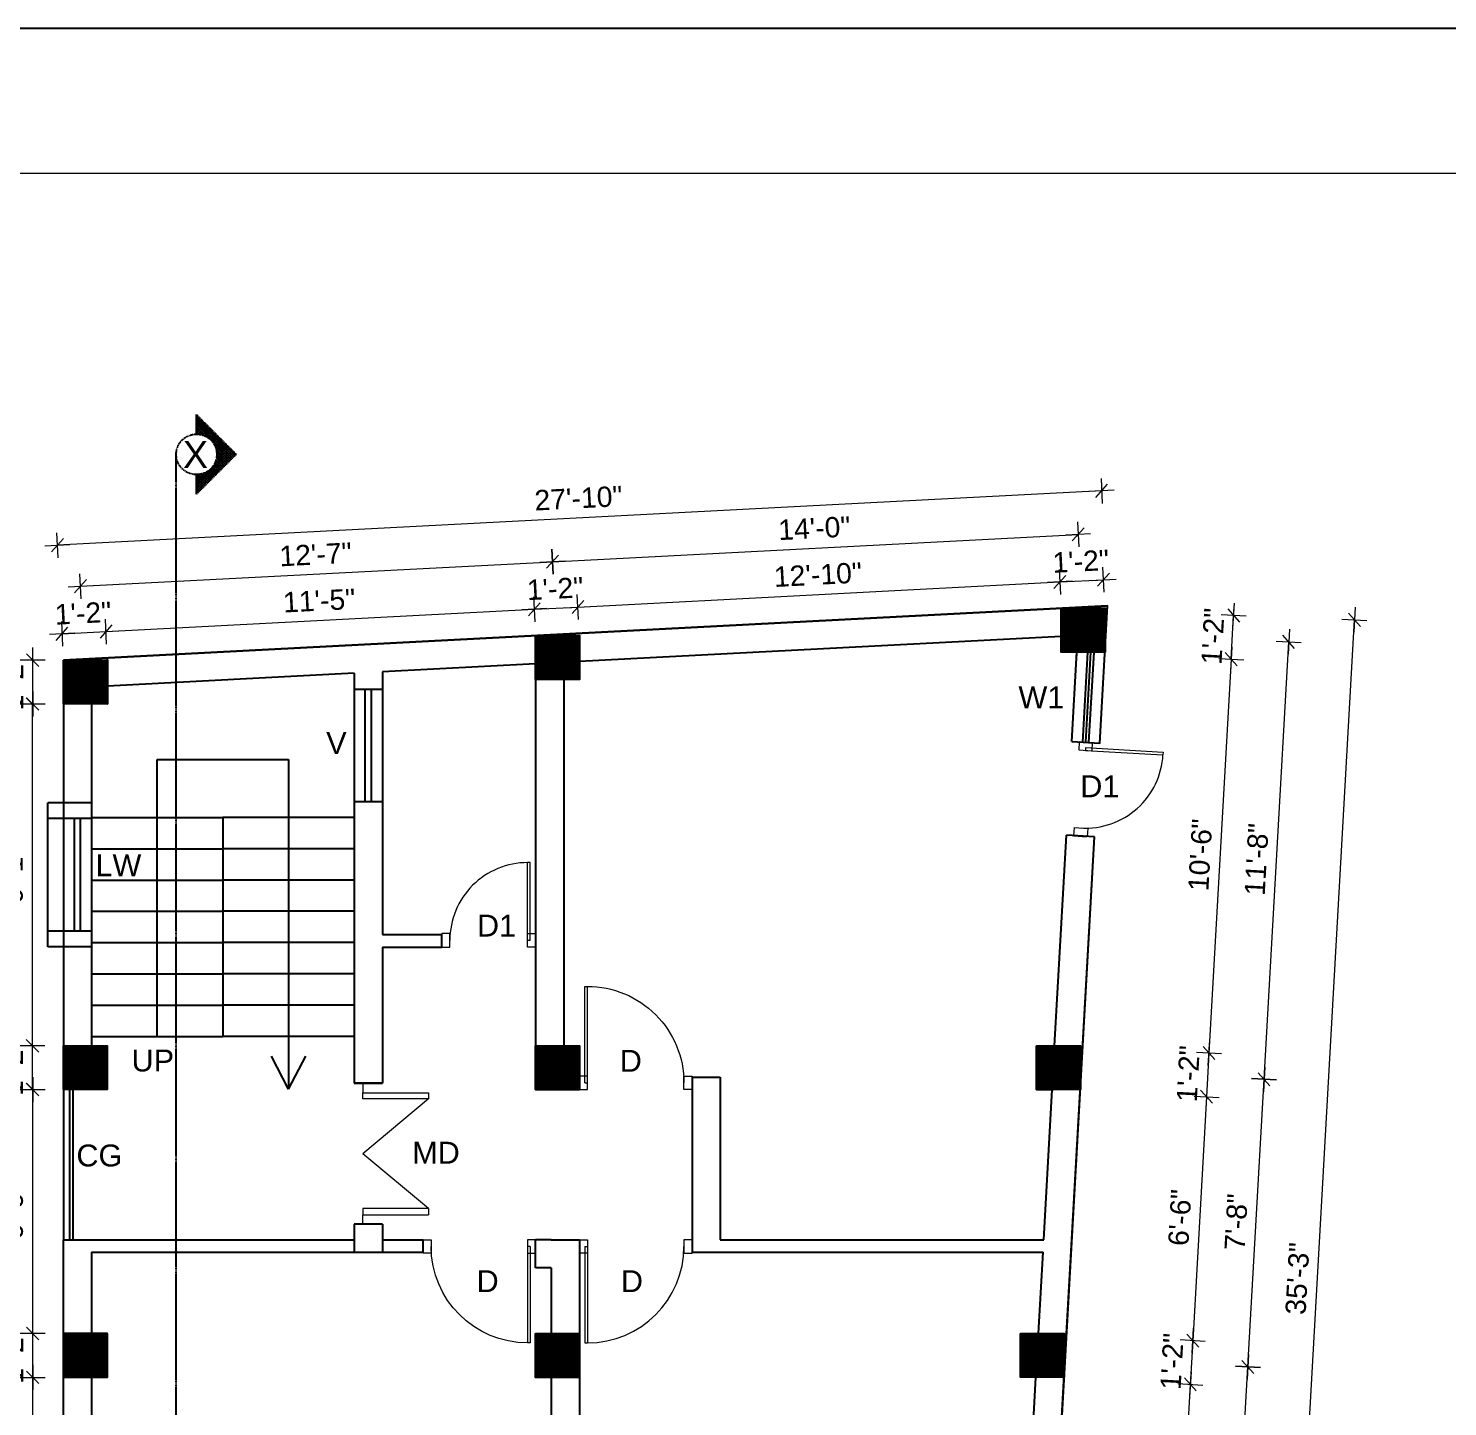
# Model space of a CAD drawing. Header units: inches. Extents: x 8069 to 17410, y -9620 to -7279.
# Drawn here: x 8296.3 to 8750.1, y -7783 to -7342.3 of the extents above; entities that cross this region are included whole.
import ezdxf
from ezdxf.enums import TextEntityAlignment as Align

# ---------------------------------------------------------------- set-up
doc = ezdxf.new("R2010")
doc.units = ezdxf.units.IN
doc.header["$LTSCALE"] = 0.5
doc.header["$MEASUREMENT"] = 0
doc.header["$PDMODE"] = 66
doc.linetypes.add('CENTERX2', pattern=[4, 2.5, -0.5, 0.5, -0.5])
doc.layers.add('A-Sect-Iden', color=111, linetype='CENTERX2')
for name, color, linetype, lineweight in [('DIM', 180, 'Continuous', 5), ('ELE1', 3, 'Continuous', 9), ('ELEVATION', 85, 'Continuous', 9), ('TEXT', 220, 'Continuous', 9), ('Toilet', 7, 'Continuous', 25), ('window', 6, 'Continuous', 13)]:
    doc.layers.add(name, color=color, linetype=linetype, lineweight=lineweight)
doc.styles.add('arial', font='arial.ttf')
doc.styles.add('HEADING', font='swissel.ttf')
doc.dimstyles.new('1 96', dxfattribs={"dimtxt": 6.5, "dimasz": 4, "dimexe": 0, "dimexo": 0, "dimgap": 3, "dimtad": 1, "dimdec": 0, "dimzin": 11, "dimdsep": 46, "dimlunit": 3, "dimtxsty": 'arial', "dimblk": 'oblique', "dimcen": 4, "dimse1": 1, "dimse2": 1, "dimclrd": 256, "dimclre": 256, "dimclrt": 256, "dimadec": 0, "dimazin": 0, "dimtfac": 1, "dimtdec": 0, "dimtix": 1, "dimtmove": 0, "dimatfit": 3, "dimldrblk": 'Arrow2', "dimfxl": 1, "dimtolj": 1, "dimtzin": 0, "dimlwd": -1, "dimlwe": 9, "dimarcsym": 0})

# ---------------------------------------------------------------- blocks, each defined once
blk = doc.blocks.new('door')
at = {"layer": 'window', "ltscale": 0.002}
for p, q in [((-100562.66, -53980.34), (-100562.65, -53949.5)), ((-100561.8, -53949.5), (-100562.65, -53949.5)), ((-100561.81, -53980.35), (-100561.8, -53949.5)), ((-100561.81, -53980.35), (-100562.66, -53980.35))]:
    blk.add_line(p, q, dxfattribs=at)
for points in [[(-100596.09, -53982.49), (-100593.52, -53982.49), (-100593.52, -53978.2), (-100596.09, -53978.2)], [(-100560.09, -53982.49), (-100562.66, -53982.49), (-100562.66, -53978.2), (-100560.09, -53978.2)]]:
    blk.add_lwpolyline(points, close=True, dxfattribs=at)
blk.add_arc((-100562.66, -53980.36), 30.86, 89.9793, 179.9793, dxfattribs=at)
blk = doc.blocks.new('oblique')
at = {"lineweight": 9}
for p, q in [((1, 0), (-1, 0)), ((-0.5, -0.5), (0.5, 0.5)), ((0, 1), (0, -1))]:
    blk.add_line(p, q, dxfattribs=at)
blk = doc.blocks.new('*D756')
at = {"layer": 'Defpoints', "color": 0, "transparency": 16777216}
for p in [(8321.12, -7535.17), (8307.49, -7544.32), (8321.56, -7543.59)]:
    blk.add_point(p, dxfattribs=at)
at = {"layer": 'DIM', "transparency": 16777216}
for p, q in [((8307.05, -7535.9), (8303.06, -7536.11)), ((8307.05, -7535.9), (8321.12, -7535.17)), ((8321.12, -7535.17), (8325.12, -7534.96))]:
    blk.add_line(p, q, dxfattribs=at)
at = {"layer": 'DIM', "transparency": 16777216, "xscale": 4, "yscale": 4, "zscale": 4}
for p, rotation in [((8307.05, -7535.9), 2.975964946171272), ((8321.12, -7535.17), 182.9759649461712)]:
    blk.add_blockref('oblique', p, dxfattribs=dict(at, rotation=rotation))
at = {"layer": 'DIM', "transparency": 16777216, "insert": (8313.76, -7529.28), "char_height": 6.5, "attachment_point": 5, "rotation": 2.976, "style": 'arial'}
blk.add_mtext('\\A1;1\'-2"', dxfattribs=at)
blk = doc.blocks.new('_Oblique')
at = {"color": 0, "linetype": 'ByBlock', "lineweight": -2}
blk.add_line((-0.5, -0.5), (0.5, 0.5), dxfattribs=at)
blk = doc.blocks.new('Arrow2')
for p, q in [((-4.1, 0.75), (-3.08, 0)), ((0, 0), (-4.1, 0.75)), ((-3.08, 0), (-4.1, -0.75)), ((-4.1, -0.75), (0, 0))]:
    blk.add_line(p, q)
blk.add_solid([(-4.1, 0.75), (0, 0), (-3.08, 0), (-4.1, -0.75)])
blk = doc.blocks.new('*D749')
at = {"layer": 'Defpoints', "color": 0, "transparency": 16777216}
for p in [(8458.05, -7528.05), (8458.49, -7536.47), (8321.56, -7543.59)]:
    blk.add_point(p, dxfattribs=at)
at = {"layer": 'DIM', "transparency": 16777216}
blk.add_line((8321.12, -7535.17), (8458.05, -7528.05), dxfattribs=at)
at = {"layer": 'DIM', "transparency": 16777216, "xscale": 4, "yscale": 4, "zscale": 4}
for p, rotation in [((8458.05, -7528.05), 2.975964946178926), ((8321.12, -7535.17), 182.9759649461789)]:
    blk.add_blockref('oblique', p, dxfattribs=dict(at, rotation=rotation))
at = {"layer": 'DIM', "transparency": 16777216, "insert": (8389.26, -7525.3), "char_height": 6.5, "attachment_point": 5, "rotation": 2.976, "style": 'arial'}
blk.add_mtext('\\A1;11\'-5"', dxfattribs=at)
blk = doc.blocks.new('*D750')
at = {"layer": 'Defpoints', "color": 0, "transparency": 16777216}
for p in [(8472.02, -7527.33), (8458.49, -7536.47), (8472.49, -7536.47)]:
    blk.add_point(p, dxfattribs=at)
at = {"layer": 'DIM', "transparency": 16777216}
for p, q in [((8458.05, -7528.05), (8454.06, -7528.26)), ((8458.05, -7528.05), (8472.02, -7527.33)), ((8472.02, -7527.33), (8476.01, -7527.12))]:
    blk.add_line(p, q, dxfattribs=at)
at = {"layer": 'DIM', "transparency": 16777216, "xscale": 4, "yscale": 4, "zscale": 4}
for p, rotation in [((8458.05, -7528.05), 2.975964946178947), ((8472.02, -7527.33), 182.9759649461789)]:
    blk.add_blockref('oblique', p, dxfattribs=dict(at, rotation=rotation))
at = {"layer": 'DIM', "transparency": 16777216, "insert": (8464.71, -7521.44), "char_height": 6.5, "attachment_point": 5, "rotation": 2.976, "style": 'arial'}
blk.add_mtext('\\A1;1\'-2"', dxfattribs=at)
blk = doc.blocks.new('*D751')
at = {"layer": 'Defpoints', "color": 0, "transparency": 16777216}
for p in [(8626.12, -7519.32), (8626.55, -7527.74), (8472.49, -7536.47)]:
    blk.add_point(p, dxfattribs=at)
at = {"layer": 'DIM', "transparency": 16777216}
blk.add_line((8472.02, -7527.33), (8626.12, -7519.32), dxfattribs=at)
at = {"layer": 'DIM', "transparency": 16777216, "xscale": 4, "yscale": 4, "zscale": 4}
for p, rotation in [((8626.12, -7519.32), 2.975964946178926), ((8472.02, -7527.33), 182.9759649461789)]:
    blk.add_blockref('oblique', p, dxfattribs=dict(at, rotation=rotation))
at = {"layer": 'DIM', "transparency": 16777216, "insert": (8548.74, -7517.01), "char_height": 6.5, "attachment_point": 5, "rotation": 2.976, "style": 'arial'}
blk.add_mtext('\\A1;12\'-10"', dxfattribs=at)
blk = doc.blocks.new('*D752')
at = {"layer": 'Defpoints', "color": 0, "transparency": 16777216}
for p in [(8640.08, -7518.59), (8626.55, -7527.74), (8640.55, -7527.74)]:
    blk.add_point(p, dxfattribs=at)
at = {"layer": 'DIM', "transparency": 16777216}
for p, q in [((8626.12, -7519.32), (8622.12, -7519.52)), ((8626.12, -7519.32), (8640.08, -7518.59)), ((8640.08, -7518.59), (8644.07, -7518.38))]:
    blk.add_line(p, q, dxfattribs=at)
at = {"layer": 'DIM', "transparency": 16777216, "xscale": 4, "yscale": 4, "zscale": 4}
for p, rotation in [((8640.08, -7518.59), 182.9759649461789), ((8626.12, -7519.32), 2.975964946178947)]:
    blk.add_blockref('oblique', p, dxfattribs=dict(at, rotation=rotation))
at = {"layer": 'DIM', "transparency": 16777216, "insert": (8632.77, -7512.7), "char_height": 6.5, "attachment_point": 5, "rotation": 2.976, "style": 'arial'}
blk.add_mtext('\\A1;1\'-2"', dxfattribs=at)
blk = doc.blocks.new('*D753')
at = {"layer": 'Defpoints', "color": 0, "transparency": 16777216}
for p in [(8463.9, -7512.84), (8465.49, -7543.47), (8314.56, -7551.32)]:
    blk.add_point(p, dxfattribs=at)
at = {"layer": 'DIM', "transparency": 16777216}
blk.add_line((8312.97, -7520.68), (8463.9, -7512.84), dxfattribs=at)
at = {"layer": 'DIM', "transparency": 16777216, "xscale": 4, "yscale": 4, "zscale": 4}
for p, rotation in [((8463.9, -7512.84), 2.975964946168176), ((8312.97, -7520.68), 182.9759649461682)]:
    blk.add_blockref('oblique', p, dxfattribs=dict(at, rotation=rotation))
at = {"layer": 'DIM', "transparency": 16777216, "insert": (8388.11, -7510.5), "char_height": 6.5, "attachment_point": 5, "rotation": 2.976, "style": 'arial'}
blk.add_mtext('\\A1;12\'-7"', dxfattribs=at)
blk = doc.blocks.new('*D754')
at = {"layer": 'Defpoints', "color": 0, "transparency": 16777216}
for p in [(8631.96, -7504.1), (8633.55, -7534.74), (8465.49, -7543.47)]:
    blk.add_point(p, dxfattribs=at)
at = {"layer": 'DIM', "transparency": 16777216}
blk.add_line((8463.9, -7512.84), (8631.96, -7504.1), dxfattribs=at)
at = {"layer": 'DIM', "transparency": 16777216, "xscale": 4, "yscale": 4, "zscale": 4}
for p, rotation in [((8631.96, -7504.1), 2.975964946178926), ((8463.9, -7512.84), 182.9759649461789)]:
    blk.add_blockref('oblique', p, dxfattribs=dict(at, rotation=rotation))
at = {"layer": 'DIM', "transparency": 16777216, "insert": (8547.6, -7502.16), "char_height": 6.5, "attachment_point": 5, "rotation": 2.976, "style": 'arial'}
blk.add_mtext('\\A1;14\'-0"', dxfattribs=at)
blk = doc.blocks.new('*D755')
at = {"layer": 'Defpoints', "color": 0, "transparency": 16777216}
for p in [(8305.58, -7507.56), (8641.38, -7526.96), (8307.49, -7544.32)]:
    blk.add_point(p, dxfattribs=at)
at = {"layer": 'DIM', "transparency": 16777216}
blk.add_line((8639.47, -7490.2), (8305.58, -7507.56), dxfattribs=at)
at = {"layer": 'DIM', "transparency": 16777216, "xscale": 4, "yscale": 4, "zscale": 4}
for p, rotation in [((8639.47, -7490.2), 2.975964946168395), ((8305.58, -7507.56), 182.9759649461684)]:
    blk.add_blockref('oblique', p, dxfattribs=dict(at, rotation=rotation))
at = {"layer": 'DIM', "transparency": 16777216, "insert": (8472.2, -7492.57), "char_height": 6.5, "attachment_point": 5, "rotation": 2.976, "style": 'arial'}
blk.add_mtext('\\A1;27\'-10"', dxfattribs=at)
blk = doc.blocks.new('*D769')
at = {"layer": 'Defpoints', "color": 0, "transparency": 16777216}
for p in [(8297.67, -7773.6), (8307.49, -7773.6), (8307.49, -7883.73)]:
    blk.add_point(p, dxfattribs=at)
at = {"layer": 'DIM', "transparency": 16777216}
blk.add_line((8297.67, -7883.73), (8297.67, -7773.6), dxfattribs=at)
at = {"layer": 'DIM', "transparency": 16777216, "xscale": 4, "yscale": 4, "zscale": 4}
for p, rotation in [((8297.67, -7773.6), 90), ((8297.67, -7883.73), 270)]:
    blk.add_blockref('oblique', p, dxfattribs=dict(at, rotation=rotation))
at = {"layer": 'DIM', "transparency": 16777216, "insert": (8291.35, -7828.67), "char_height": 6.5, "attachment_point": 5, "rotation": 90, "style": 'arial'}
blk.add_mtext('\\A1;9\'-2"', dxfattribs=at)
blk = doc.blocks.new('*D770')
at = {"layer": 'Defpoints', "color": 0, "transparency": 16777216}
for p in [(8297.67, -7759.6), (8307.49, -7759.6), (8307.49, -7773.6)]:
    blk.add_point(p, dxfattribs=at)
at = {"layer": 'DIM', "transparency": 16777216}
for p, q in [((8297.67, -7759.6), (8297.67, -7755.6)), ((8297.67, -7773.6), (8297.67, -7759.6)), ((8297.67, -7773.6), (8297.67, -7777.6))]:
    blk.add_line(p, q, dxfattribs=at)
at = {"layer": 'DIM', "transparency": 16777216, "xscale": 4, "yscale": 4, "zscale": 4}
for p, rotation in [((8297.67, -7759.6), 270), ((8297.67, -7773.6), 90)]:
    blk.add_blockref('oblique', p, dxfattribs=dict(at, rotation=rotation))
at = {"layer": 'DIM', "transparency": 16777216, "insert": (8291.4, -7766.6), "char_height": 6.5, "attachment_point": 5, "rotation": 90, "style": 'arial'}
blk.add_mtext('\\A1;1\'-2"', dxfattribs=at)
blk = doc.blocks.new('*D742')
at = {"layer": 'Defpoints', "color": 0, "transparency": 16777216}
for p in [(8297.67, -7681.6), (8307.49, -7681.6), (8307.49, -7759.6)]:
    blk.add_point(p, dxfattribs=at)
at = {"layer": 'DIM', "transparency": 16777216}
blk.add_line((8297.67, -7759.6), (8297.67, -7681.6), dxfattribs=at)
at = {"layer": 'DIM', "transparency": 16777216, "xscale": 4, "yscale": 4, "zscale": 4}
for p, rotation in [((8297.67, -7681.6), 90), ((8297.67, -7759.6), 270)]:
    blk.add_blockref('oblique', p, dxfattribs=dict(at, rotation=rotation))
at = {"layer": 'DIM', "transparency": 16777216, "insert": (8291.35, -7720.6), "char_height": 6.5, "attachment_point": 5, "rotation": 90, "style": 'arial'}
blk.add_mtext('\\A1;6\'-6"', dxfattribs=at)
blk = doc.blocks.new('*D743')
at = {"layer": 'Defpoints', "color": 0, "transparency": 16777216}
for p in [(8297.6, -7667.6), (8307.49, -7667.6), (8307.49, -7681.6)]:
    blk.add_point(p, dxfattribs=at)
at = {"layer": 'DIM', "transparency": 16777216}
for p, q in [((8297.6, -7667.6), (8297.6, -7663.6)), ((8297.6, -7681.6), (8297.6, -7667.6)), ((8297.6, -7681.6), (8297.6, -7685.6))]:
    blk.add_line(p, q, dxfattribs=at)
at = {"layer": 'DIM', "transparency": 16777216, "xscale": 4, "yscale": 4, "zscale": 4}
for p, rotation in [((8297.6, -7667.6), 270), ((8297.6, -7681.6), 90)]:
    blk.add_blockref('oblique', p, dxfattribs=dict(at, rotation=rotation))
at = {"layer": 'DIM', "transparency": 16777216, "insert": (8291.33, -7674.6), "char_height": 6.5, "attachment_point": 5, "rotation": 90, "style": 'arial'}
blk.add_mtext('\\A1;1\'-2"', dxfattribs=at)
blk = doc.blocks.new('*D744')
at = {"layer": 'Defpoints', "color": 0, "transparency": 16777216}
for p in [(8297.6, -7558.32), (8307.56, -7558.32), (8307.49, -7667.6)]:
    blk.add_point(p, dxfattribs=at)
at = {"layer": 'DIM', "transparency": 16777216}
blk.add_line((8297.6, -7667.6), (8297.6, -7558.32), dxfattribs=at)
at = {"layer": 'DIM', "transparency": 16777216, "xscale": 4, "yscale": 4, "zscale": 4}
for p, rotation in [((8297.6, -7558.32), 90), ((8297.6, -7667.6), 270)]:
    blk.add_blockref('oblique', p, dxfattribs=dict(at, rotation=rotation))
at = {"layer": 'DIM', "transparency": 16777216, "insert": (8291.28, -7612.96), "char_height": 6.5, "attachment_point": 5, "rotation": 90, "style": 'arial'}
blk.add_mtext('\\A1;9\'-1"', dxfattribs=at)
blk = doc.blocks.new('*D745')
at = {"layer": 'Defpoints', "color": 0, "transparency": 16777216}
for p in [(8297.67, -7544.32), (8307.56, -7544.32), (8307.56, -7558.32)]:
    blk.add_point(p, dxfattribs=at)
at = {"layer": 'DIM', "transparency": 16777216}
for p, q in [((8297.67, -7544.32), (8297.67, -7540.32)), ((8297.67, -7558.32), (8297.67, -7544.32)), ((8297.67, -7558.32), (8297.67, -7562.32))]:
    blk.add_line(p, q, dxfattribs=at)
at = {"layer": 'DIM', "transparency": 16777216, "xscale": 4, "yscale": 4, "zscale": 4}
for p, rotation in [((8297.67, -7544.32), 270), ((8297.67, -7558.32), 90)]:
    blk.add_blockref('oblique', p, dxfattribs=dict(at, rotation=rotation))
at = {"layer": 'DIM', "transparency": 16777216, "insert": (8291.4, -7551.32), "char_height": 6.5, "attachment_point": 5, "rotation": 90, "style": 'arial'}
blk.add_mtext('\\A1;1\'-2"', dxfattribs=at)
blk = doc.blocks.new('*D746')
at = {"layer": 'Defpoints', "color": 0, "transparency": 16777216}
for p in [(8282.07, -7766.6), (8314.49, -7766.6), (8314.49, -7890.73)]:
    blk.add_point(p, dxfattribs=at)
at = {"layer": 'DIM', "transparency": 16777216}
blk.add_line((8282.07, -7890.73), (8282.07, -7766.6), dxfattribs=at)
at = {"layer": 'DIM', "transparency": 16777216, "xscale": 4, "yscale": 4, "zscale": 4}
for p, rotation in [((8282.07, -7766.6), 90), ((8282.07, -7890.73), 270)]:
    blk.add_blockref('oblique', p, dxfattribs=dict(at, rotation=rotation))
at = {"layer": 'DIM', "transparency": 16777216, "insert": (8275.75, -7828.67), "char_height": 6.5, "attachment_point": 5, "rotation": 90, "style": 'arial'}
blk.add_mtext('\\A1;10\'-4"', dxfattribs=at)
blk = doc.blocks.new('*D766')
at = {"layer": 'Defpoints', "color": 0, "transparency": 16777216}
for p in [(8282.07, -7674.6), (8314.49, -7674.6), (8314.49, -7766.6)]:
    blk.add_point(p, dxfattribs=at)
at = {"layer": 'DIM', "transparency": 16777216}
blk.add_line((8282.07, -7766.6), (8282.07, -7674.6), dxfattribs=at)
at = {"layer": 'DIM', "transparency": 16777216, "xscale": 4, "yscale": 4, "zscale": 4}
for p, rotation in [((8282.07, -7674.6), 90), ((8282.07, -7766.6), 270)]:
    blk.add_blockref('oblique', p, dxfattribs=dict(at, rotation=rotation))
at = {"layer": 'DIM', "transparency": 16777216, "insert": (8275.75, -7720.6), "char_height": 6.5, "attachment_point": 5, "rotation": 90, "style": 'arial'}
blk.add_mtext('\\A1;7\'-8"', dxfattribs=at)
blk = doc.blocks.new('*D767')
at = {"layer": 'Defpoints', "color": 0, "transparency": 16777216}
for p in [(8282, -7551.32), (8314.56, -7551.32), (8314.49, -7674.6)]:
    blk.add_point(p, dxfattribs=at)
at = {"layer": 'DIM', "transparency": 16777216}
blk.add_line((8282, -7674.6), (8282, -7551.32), dxfattribs=at)
at = {"layer": 'DIM', "transparency": 16777216, "xscale": 4, "yscale": 4, "zscale": 4}
for p, rotation in [((8282, -7551.32), 90), ((8282, -7674.6), 270)]:
    blk.add_blockref('oblique', p, dxfattribs=dict(at, rotation=rotation))
at = {"layer": 'DIM', "transparency": 16777216, "insert": (8275.68, -7612.96), "char_height": 6.5, "attachment_point": 5, "rotation": 90, "style": 'arial'}
blk.add_mtext('\\A1;10\'-3"', dxfattribs=at)
blk = doc.blocks.new('*D739')
at = {"layer": 'Defpoints', "color": 0, "transparency": 16777216}
for p in [(8268.48, -7544.32), (8307.49, -7544.32), (8307.49, -7897.73)]:
    blk.add_point(p, dxfattribs=at)
at = {"layer": 'DIM', "transparency": 16777216}
blk.add_line((8268.48, -7897.73), (8268.48, -7544.32), dxfattribs=at)
at = {"layer": 'DIM', "transparency": 16777216, "xscale": 4, "yscale": 4, "zscale": 4}
for p, rotation in [((8268.48, -7544.32), 90), ((8268.48, -7897.73), 270)]:
    blk.add_blockref('oblique', p, dxfattribs=dict(at, rotation=rotation))
at = {"layer": 'DIM', "transparency": 16777216, "insert": (8262.16, -7721.03), "char_height": 6.5, "attachment_point": 5, "rotation": 90, "style": 'arial'}
blk.add_mtext('\\A1;29\'-5"', dxfattribs=at)
blk = doc.blocks.new('*D771')
at = {"layer": 'Defpoints', "color": 0, "transparency": 16777216}
for p in [(8640.55, -7527.74), (8681.67, -7530.05), (8640.55, -7541.74)]:
    blk.add_point(p, dxfattribs=at)
at = {"layer": 'DIM', "transparency": 16777216}
for p, q in [((8681.67, -7530.05), (8681.9, -7526.06)), ((8680.89, -7544.01), (8681.67, -7530.05)), ((8680.89, -7544.01), (8680.66, -7548))]:
    blk.add_line(p, q, dxfattribs=at)
at = {"layer": 'DIM', "transparency": 16777216, "xscale": 4, "yscale": 4, "zscale": 4}
for p, rotation in [((8681.67, -7530.05), 266.7745133990521), ((8680.89, -7544.01), 86.77451339905211)]:
    blk.add_blockref('oblique', p, dxfattribs=dict(at, rotation=rotation))
at = {"layer": 'DIM', "transparency": 16777216, "insert": (8675.03, -7536.68), "char_height": 6.5, "attachment_point": 5, "rotation": 86.7745, "style": 'arial'}
blk.add_mtext('\\A1;1\'-2"', dxfattribs=at)
blk = doc.blocks.new('*D772')
at = {"layer": 'Defpoints', "color": 0, "transparency": 16777216}
for p in [(8640.55, -7541.74), (8632.67, -7667.6), (8673.79, -7669.92)]:
    blk.add_point(p, dxfattribs=at)
at = {"layer": 'DIM', "transparency": 16777216}
blk.add_line((8680.89, -7544.01), (8673.79, -7669.92), dxfattribs=at)
at = {"layer": 'DIM', "transparency": 16777216, "xscale": 4, "yscale": 4, "zscale": 4}
for p, rotation in [((8680.89, -7544.01), 86.77451339905211), ((8673.79, -7669.92), 266.7745133990521)]:
    blk.add_blockref('oblique', p, dxfattribs=dict(at, rotation=rotation))
at = {"layer": 'DIM', "transparency": 16777216, "insert": (8671.03, -7606.61), "char_height": 6.5, "attachment_point": 5, "rotation": 86.7745, "style": 'arial'}
blk.add_mtext('\\A1;10\'-6"', dxfattribs=at)
blk = doc.blocks.new('*D773')
at = {"layer": 'Defpoints', "color": 0, "transparency": 16777216}
for p in [(8632.67, -7667.6), (8632.67, -7681.6), (8673, -7683.88)]:
    blk.add_point(p, dxfattribs=at)
at = {"layer": 'DIM', "transparency": 16777216}
for p, q in [((8673.79, -7669.92), (8674.02, -7665.93)), ((8673.79, -7669.92), (8673, -7683.88)), ((8673, -7683.88), (8672.78, -7687.87))]:
    blk.add_line(p, q, dxfattribs=at)
at = {"layer": 'DIM', "transparency": 16777216, "xscale": 4, "yscale": 4, "zscale": 4}
for p, rotation in [((8673.79, -7669.92), 266.7745133990521), ((8673, -7683.88), 86.77451339905208)]:
    blk.add_blockref('oblique', p, dxfattribs=dict(at, rotation=rotation))
at = {"layer": 'DIM', "transparency": 16777216, "insert": (8667.14, -7676.55), "char_height": 6.5, "attachment_point": 5, "rotation": 86.7745, "style": 'arial'}
blk.add_mtext('\\A1;1\'-2"', dxfattribs=at)
blk = doc.blocks.new('*D774')
at = {"layer": 'Defpoints', "color": 0, "transparency": 16777216}
for p in [(8632.67, -7681.6), (8627.49, -7759.57), (8668.61, -7761.88)]:
    blk.add_point(p, dxfattribs=at)
at = {"layer": 'DIM', "transparency": 16777216}
blk.add_line((8673, -7683.88), (8668.61, -7761.88), dxfattribs=at)
at = {"layer": 'DIM', "transparency": 16777216, "xscale": 4, "yscale": 4, "zscale": 4}
for p, rotation in [((8673, -7683.88), 86.77451339905211), ((8668.61, -7761.88), 266.7745133990521)]:
    blk.add_blockref('oblique', p, dxfattribs=dict(at, rotation=rotation))
at = {"layer": 'DIM', "transparency": 16777216, "insert": (8664.5, -7722.52), "char_height": 6.5, "attachment_point": 5, "rotation": 86.7745, "style": 'arial'}
blk.add_mtext('\\A1;6\'-6"', dxfattribs=at)
blk = doc.blocks.new('*D775')
at = {"layer": 'Defpoints', "color": 0, "transparency": 16777216}
for p in [(8627.49, -7759.57), (8627.49, -7773.57), (8667.82, -7775.84)]:
    blk.add_point(p, dxfattribs=at)
at = {"layer": 'DIM', "transparency": 16777216}
for p, q in [((8668.61, -7761.88), (8668.83, -7757.89)), ((8668.61, -7761.88), (8667.82, -7775.84)), ((8667.82, -7775.84), (8667.6, -7779.83))]:
    blk.add_line(p, q, dxfattribs=at)
at = {"layer": 'DIM', "transparency": 16777216, "xscale": 4, "yscale": 4, "zscale": 4}
for p, rotation in [((8668.61, -7761.88), 266.7745133990521), ((8667.82, -7775.84), 86.77451339905208)]:
    blk.add_blockref('oblique', p, dxfattribs=dict(at, rotation=rotation))
at = {"layer": 'DIM', "transparency": 16777216, "insert": (8661.96, -7768.51), "char_height": 6.5, "attachment_point": 5, "rotation": 86.7745, "style": 'arial'}
blk.add_mtext('\\A1;1\'-2"', dxfattribs=at)
blk = doc.blocks.new('*D760')
at = {"layer": 'Defpoints', "color": 0, "transparency": 16777216}
for p in [(8627.49, -7773.57), (8617.74, -7932.55), (8658.86, -7934.86)]:
    blk.add_point(p, dxfattribs=at)
at = {"layer": 'DIM', "transparency": 16777216}
blk.add_line((8667.82, -7775.84), (8658.86, -7934.86), dxfattribs=at)
at = {"layer": 'DIM', "transparency": 16777216, "xscale": 4, "yscale": 4, "zscale": 4}
for p, rotation in [((8667.82, -7775.84), 86.77451339905211), ((8658.86, -7934.86), 266.7745133990521)]:
    blk.add_blockref('oblique', p, dxfattribs=dict(at, rotation=rotation))
at = {"layer": 'DIM', "transparency": 16777216, "insert": (8657.03, -7855), "char_height": 6.5, "attachment_point": 5, "rotation": 86.7745, "style": 'arial'}
blk.add_mtext('\\A1;13\'-3"', dxfattribs=at)
blk = doc.blocks.new('*D762')
at = {"layer": 'Defpoints', "color": 0, "transparency": 16777216}
for p in [(8620.49, -7766.57), (8686.23, -7770.27), (8610.74, -7939.55)]:
    blk.add_point(p, dxfattribs=at)
at = {"layer": 'DIM', "transparency": 16777216}
blk.add_line((8676.48, -7943.25), (8686.23, -7770.27), dxfattribs=at)
at = {"layer": 'DIM', "transparency": 16777216, "xscale": 4, "yscale": 4, "zscale": 4}
for p, rotation in [((8686.23, -7770.27), 86.77451339904033), ((8676.48, -7943.25), 266.7745133990404)]:
    blk.add_blockref('oblique', p, dxfattribs=dict(at, rotation=rotation))
at = {"layer": 'DIM', "transparency": 16777216, "insert": (8675.05, -7856.41), "char_height": 6.5, "attachment_point": 5, "rotation": 86.7745, "style": 'arial'}
blk.add_mtext('\\A1;14\'-5"', dxfattribs=at)
blk = doc.blocks.new('*D763')
at = {"layer": 'Defpoints', "color": 0, "transparency": 16777216}
for p in [(8625.67, -7674.6), (8691.41, -7678.31), (8620.49, -7766.57)]:
    blk.add_point(p, dxfattribs=at)
at = {"layer": 'DIM', "transparency": 16777216}
blk.add_line((8686.23, -7770.27), (8691.41, -7678.31), dxfattribs=at)
at = {"layer": 'DIM', "transparency": 16777216, "xscale": 4, "yscale": 4, "zscale": 4}
for p, rotation in [((8691.41, -7678.31), 86.77451339905208), ((8686.23, -7770.27), 266.7745133990521)]:
    blk.add_blockref('oblique', p, dxfattribs=dict(at, rotation=rotation))
at = {"layer": 'DIM', "transparency": 16777216, "insert": (8682.51, -7723.93), "char_height": 6.5, "attachment_point": 5, "rotation": 86.7745, "style": 'arial'}
blk.add_mtext('\\A1;7\'-8"', dxfattribs=at)
blk = doc.blocks.new('*D764')
at = {"layer": 'Defpoints', "color": 0, "transparency": 16777216}
for p in [(8633.55, -7534.74), (8699.3, -7538.44), (8625.67, -7674.6)]:
    blk.add_point(p, dxfattribs=at)
at = {"layer": 'DIM', "transparency": 16777216}
blk.add_line((8691.41, -7678.31), (8699.3, -7538.44), dxfattribs=at)
at = {"layer": 'DIM', "transparency": 16777216, "xscale": 4, "yscale": 4, "zscale": 4}
for p, rotation in [((8699.3, -7538.44), 86.77451339905208), ((8691.41, -7678.31), 266.7745133990521)]:
    blk.add_blockref('oblique', p, dxfattribs=dict(at, rotation=rotation))
at = {"layer": 'DIM', "transparency": 16777216, "insert": (8689.05, -7608.02), "char_height": 6.5, "attachment_point": 5, "rotation": 86.7745, "style": 'arial'}
blk.add_mtext('\\A1;11\'-8"', dxfattribs=at)
blk = doc.blocks.new('*D765')
at = {"layer": 'Defpoints', "color": 0, "transparency": 16777216}
for p in [(8641.38, -7526.96), (8720.31, -7531.41), (8617.61, -7948.89)]:
    blk.add_point(p, dxfattribs=at)
at = {"layer": 'DIM', "transparency": 16777216}
blk.add_line((8696.53, -7953.34), (8720.31, -7531.41), dxfattribs=at)
at = {"layer": 'DIM', "transparency": 16777216, "xscale": 4, "yscale": 4, "zscale": 4}
for p, rotation in [((8720.31, -7531.41), 86.77451339904515), ((8696.53, -7953.34), 266.7745133990452)]:
    blk.add_blockref('oblique', p, dxfattribs=dict(at, rotation=rotation))
at = {"layer": 'DIM', "transparency": 16777216, "insert": (8702.11, -7742.02), "char_height": 6.5, "attachment_point": 5, "rotation": 86.7745, "style": 'arial'}
blk.add_mtext('\\A1;35\'-3"', dxfattribs=at)

msp = doc.modelspace()

# ---------------------------------------------------------------- hatches: boundary and pattern name
h = msp.add_hatch()
h.set_pattern_fill('ANSI31', color=256)
h.set_pattern_definition([(45, (-21338.59914, 10911.67543), (-0.08838834765, 0.08838834765), [])])
h.paths.add_polyline_path([(8321.56, -7667.6), (8307.56, -7667.6), (8307.56, -7681.6), (8321.56, -7681.6)])
h.paths.add_polyline_path([(8321.56, -7544.32), (8307.56, -7544.32), (8307.56, -7558.32), (8321.56, -7558.32)])
h.paths.add_polyline_path([(8472.49, -7536.47), (8458.49, -7536.47), (8458.49, -7550.47), (8472.49, -7550.47)])
h.paths.add_polyline_path([(8640.55, -7527.74), (8626.55, -7527.74), (8626.55, -7541.74), (8640.55, -7541.74), (8640.55, -7541.69)])
h.paths.add_polyline_path([(8632.67, -7667.6), (8618.67, -7667.6), (8618.67, -7681.6), (8632.67, -7681.6)])
h.paths.add_polyline_path([(8627.49, -7759.57), (8613.49, -7759.57), (8613.49, -7773.57), (8627.49, -7773.57)])
h.paths.add_polyline_path([(8472.49, -7667.6), (8458.49, -7667.6), (8458.49, -7681.6), (8472.49, -7681.6)])
h.paths.add_polyline_path([(8472.49, -7759.6), (8458.49, -7759.6), (8458.49, -7773.6), (8472.49, -7773.6)])
h.paths.add_polyline_path([(8321.49, -7759.6), (8307.49, -7759.6), (8307.49, -7773.6), (8321.49, -7773.6)])
h.paths.add_polyline_path([(8321.49, -7883.73), (8307.49, -7883.73), (8307.49, -7897.73), (8321.49, -7897.73)])
h.paths.add_polyline_path([(8472.49, -7908.64), (8458.49, -7908.64), (8458.49, -7922.64), (8472.49, -7922.64)])
at = {"layer": 'A-Sect-Iden', "ltscale": 0.5}
h = msp.add_hatch(dxfattribs=at)
h.set_pattern_fill('ANSI37', color=2, scale=4.8, angle=359.9886, style=0)
h.set_pattern_definition([(225.0114023, (34268.5236, -1539.113), (0.424348492, -0.424179628), []), (315.0114023, (34268.5236, -1539.113), (0.424179628, 0.424348492), [])])
h.paths.add_polyline_path([(8350.05, -7472.05), (8350.05, -7465.82), (8362.76, -7478.53), (8350.05, -7491.24), (8350.05, -7485.01, 1)])

# ---------------------------------------------------------------- linework, layer by layer
for p, q in [((8321.56, -7544.32), (8321.56, -7543.59)), ((8337.49, -7664.6), (8337.49, -7576.12)), ((8337.49, -7576.12), (8379.49, -7576.12)), ((8379.49, -7576.12), (8379.49, -7681.49)), ((8302.49, -7635.96), (8302.49, -7589.96)), ((8379.49, -7681.49), (8373.98, -7670.92)), ((8379.49, -7681.49), (8385, -7670.92)), ((8400.49, -7724.6), (8400.49, -7733.6)), ((8409.49, -7724.6), (8409.49, -7733.6)), ((8422.49, -7733.6), (8422.49, -7729.6)), ((8458.49, -7738.6), (8458.49, -7729.6)), ((8463.49, -7729.6), (8458.49, -7729.6)), ((8463.49, -7738.6), (8458.49, -7738.6))]:
    msp.add_line(p, q)
at = {"layer": 'A-Sect-Iden', "ltscale": 0.1}
msp.add_line((8343.57, -7974.74), (8343.57, -7478.53), dxfattribs=at)
msp.add_lwpolyline([(8350.05, -7472.05), (8350.05, -7465.82), (8362.76, -7478.53), (8350.05, -7491.24), (8350.05, -7485.01)], dxfattribs=at)
msp.add_circle((8350.05, -7478.53), 6.48, dxfattribs=at)
at = {"layer": 'Defpoints'}
msp.add_lwpolyline([(11246.97, -7342.34), (8069.37, -7342.34), (8069.37, -9590.31), (11246.97, -9590.31)], close=True, dxfattribs=at)
at = {"layer": 'ELE1'}
msp.add_lwpolyline([(8115.68, -7388.66), (11200.65, -7388.66), (11200.65, -9543.99), (8115.68, -9543.99)], close=True, dxfattribs=at)
at = {"layer": 'ELEVATION', "color": 146, "ltscale": 0.25, "true_color": 0x105689}
for p, q in [((8403.21, -7679.6), (8403.21, -7682.6)), ((8403.21, -7682.6), (8424.21, -7682.6)), ((8403.21, -7684.6), (8403.21, -7682.6)), ((8424.21, -7682.6), (8424.21, -7684.6)), ((8424.21, -7684.6), (8403.21, -7684.6)), ((8424.21, -7684.6), (8403.21, -7702.1)), ((8424.21, -7719.6), (8403.21, -7702.1)), ((8424.21, -7719.6), (8403.21, -7719.6)), ((8403.21, -7719.6), (8403.21, -7721.6)), ((8403.21, -7724.6), (8403.21, -7721.6)), ((8403.21, -7721.6), (8424.21, -7721.6)), ((8424.21, -7719.6), (8424.21, -7721.6))]:
    msp.add_line(p, q, dxfattribs=at)
at = {"layer": 'Toilet'}
for p, q in [((8307.49, -7544.32), (8641.38, -7526.96)), ((8626.55, -7536.75), (8472.49, -7544.76)), ((8629.93, -7570.33), (8631.54, -7541.74)), ((8629.93, -7570.33), (8631.54, -7541.74)), ((8631.39, -7544.32), (8631.54, -7541.74)), ((8631.39, -7544.32), (8631.54, -7541.74)), ((8633.42, -7570.53), (8635.04, -7541.74)), ((8634.42, -7570.58), (8636.04, -7541.74)), ((8635.42, -7570.64), (8637.05, -7541.74)), ((8307.49, -7544.32), (8307.49, -7729.6)), ((8458.49, -7545.48), (8409.49, -7548.03)), ((8400.49, -7548.5), (8321.56, -7552.6)), ((8400.49, -7548.5), (8400.49, -7679.6)), ((8409.49, -7548.03), (8409.49, -7632.03)), ((8458.49, -7550.47), (8458.49, -7667.6)), ((8467.49, -7550.47), (8467.49, -7667.6)), ((8400.49, -7553.55), (8409.49, -7553.55)), ((8403.99, -7589.55), (8403.99, -7553.55)), ((8405.99, -7589.55), (8405.99, -7553.55)), ((8316.49, -7558.32), (8316.49, -7667.6)), ((8316.49, -7558.32), (8316.49, -7667.6)), ((8316.49, -7589.96), (8302.49, -7589.96)), ((8400.49, -7589.55), (8409.49, -7589.55)), ((8316.49, -7594.96), (8302.49, -7594.96)), ((8307.49, -7594.96), (8307.49, -7630.96)), ((8316.49, -7594.96), (8307.49, -7594.96)), ((8310.99, -7630.96), (8310.99, -7594.96)), ((8310.99, -7630.96), (8310.99, -7594.96)), ((8312.99, -7630.96), (8312.99, -7594.96)), ((8312.99, -7630.96), (8312.99, -7594.96)), ((8316.49, -7594.6), (8358.49, -7594.6)), ((8316.49, -7594.6), (8358.49, -7594.6)), ((8358.49, -7594.6), (8358.49, -7664.6)), ((8400.49, -7594.6), (8358.49, -7594.6)), ((8400.49, -7594.6), (8358.49, -7594.6)), ((8617.61, -7948.89), (8637.22, -7600.79)), ((8624.44, -7667.6), (8628.24, -7600.28)), ((8637.22, -7600.79), (8628.24, -7600.28)), ((8630.59, -7600.41), (8634.59, -7600.64)), ((8630.59, -7600.41), (8634.59, -7600.64)), ((8316.49, -7604.6), (8358.49, -7604.6)), ((8316.49, -7604.6), (8358.49, -7604.6)), ((8400.49, -7604.6), (8358.49, -7604.6)), ((8400.49, -7604.6), (8358.49, -7604.6)), ((8316.49, -7614.6), (8358.49, -7614.6)), ((8316.49, -7614.6), (8358.49, -7614.6)), ((8400.49, -7614.6), (8358.49, -7614.6)), ((8400.49, -7614.6), (8358.49, -7614.6)), ((8316.49, -7624.6), (8358.49, -7624.6)), ((8316.49, -7624.6), (8358.49, -7624.6)), ((8400.49, -7624.6), (8358.49, -7624.6)), ((8400.49, -7624.6), (8358.49, -7624.6)), ((8316.49, -7630.96), (8302.49, -7630.96)), ((8316.49, -7630.96), (8307.49, -7630.96)), ((8409.49, -7632.03), (8428.49, -7632.03)), ((8428.49, -7636.03), (8428.49, -7632.03)), ((8428.49, -7636.03), (8428.49, -7632.03)), ((8316.49, -7635.96), (8302.49, -7635.96)), ((8316.49, -7634.6), (8358.49, -7634.6)), ((8316.49, -7634.6), (8358.49, -7634.6)), ((8400.49, -7634.6), (8358.49, -7634.6)), ((8400.49, -7634.6), (8358.49, -7634.6)), ((8409.49, -7636.03), (8409.49, -7679.6)), ((8409.49, -7636.03), (8428.49, -7636.03)), ((8316.49, -7644.6), (8358.49, -7644.6)), ((8316.49, -7644.6), (8358.49, -7644.6)), ((8400.49, -7644.6), (8358.49, -7644.6)), ((8400.49, -7644.6), (8358.49, -7644.6)), ((8316.49, -7654.6), (8358.49, -7654.6)), ((8316.49, -7654.6), (8358.49, -7654.6)), ((8400.49, -7654.6), (8358.49, -7654.6)), ((8400.49, -7654.6), (8358.49, -7654.6)), ((8316.49, -7664.6), (8358.49, -7664.6)), ((8316.49, -7664.6), (8358.49, -7664.6)), ((8400.49, -7664.6), (8358.49, -7664.6)), ((8400.49, -7664.6), (8358.49, -7664.6)), ((8508.49, -7677.6), (8508.49, -7733.6)), ((8508.49, -7677.6), (8517.49, -7677.6)), ((8517.49, -7677.6), (8517.49, -7729.6)), ((8309.49, -7681.6), (8309.49, -7729.6)), ((8310.49, -7681.6), (8310.49, -7729.6)), ((8400.49, -7679.6), (8409.49, -7679.6)), ((8409.49, -7679.6), (8400.49, -7679.6)), ((8458.49, -7681.6), (8472.49, -7681.6)), ((8618.67, -7681.6), (8624.08, -7681.6)), ((8620.95, -7729.6), (8623.66, -7681.6)), ((8409.49, -7724.6), (8400.49, -7724.6)), ((8409.49, -7724.6), (8400.49, -7724.6)), ((8307.49, -7729.6), (8400.49, -7729.6)), ((8307.49, -7883.73), (8307.49, -7729.6)), ((8409.49, -7729.6), (8422.49, -7729.6)), ((8463.49, -7729.6), (8472.49, -7729.6)), ((8472.49, -7729.6), (8472.49, -7908.58)), ((8517.49, -7729.6), (8620.95, -7729.6)), ((8316.49, -7733.6), (8316.49, -7759.6)), ((8316.49, -7733.6), (8422.49, -7733.6)), ((8508.49, -7733.6), (8620.72, -7733.6)), ((8619.26, -7759.6), (8620.72, -7733.6)), ((8463.49, -7738.6), (8463.49, -7759.6)), ((8321.56, -7759.6), (8307.49, -7759.6)), ((8613.49, -7759.57), (8614.25, -7759.57)), ((8316.49, -7773.6), (8316.49, -7883.73)), ((8463.49, -7773.6), (8463.49, -7908.64)), ((8609.51, -7932.55), (8618.47, -7773.6))]:
    msp.add_line(p, q, dxfattribs=at)
for points in [[(8629.93, -7570.33), (8638.91, -7570.83), (8641.38, -7526.96), (8307.49, -7544.32)], [(8617.61, -7948.89), (8637.22, -7600.79)]]:
    msp.add_lwpolyline(points, dxfattribs=at)
for points in [[(8626.55, -7527.74), (8640.55, -7527.74), (8640.55, -7541.74), (8626.55, -7541.74)], [(8458.49, -7536.47), (8472.49, -7536.47), (8472.49, -7550.47), (8458.49, -7550.47)], [(8307.56, -7544.32), (8321.56, -7544.32), (8321.56, -7558.32), (8307.56, -7558.32)], [(8307.49, -7667.6), (8321.49, -7667.6), (8321.49, -7681.6), (8307.49, -7681.6)], [(8458.49, -7667.6), (8472.49, -7667.6), (8472.49, -7681.6), (8458.49, -7681.6)], [(8618.67, -7667.6), (8632.67, -7667.6), (8632.67, -7681.6), (8618.67, -7681.6)], [(8307.49, -7759.6), (8321.49, -7759.6), (8321.49, -7773.6), (8307.49, -7773.6)], [(8458.49, -7759.6), (8472.49, -7759.6), (8472.49, -7773.6), (8458.49, -7773.6)], [(8613.49, -7759.57), (8627.49, -7759.57), (8627.49, -7773.57), (8613.49, -7773.57)]]:
    msp.add_lwpolyline(points, close=True, dxfattribs=at)
at = {"layer": 'window', "ltscale": 0.002}
for p, q in [((8634.32, -7572.29), (8634.27, -7573.15)), ((8634.27, -7573.15), (8659.08, -7574.54)), ((8634.32, -7572.29), (8659.13, -7573.68)), ((8659.13, -7573.68), (8659.08, -7574.54)), ((8455.92, -7633.89), (8455.93, -7609.04)), ((8456.79, -7609.04), (8455.93, -7609.04)), ((8456.78, -7633.89), (8456.79, -7609.04)), ((8456.78, -7633.89), (8455.92, -7633.89))]:
    msp.add_line(p, q, dxfattribs=at)
for points in [[(8632.28, -7570.46), (8632.13, -7573.03), (8636.41, -7573.27), (8636.56, -7570.7)], [(8630.59, -7600.41), (8630.74, -7597.85), (8635.02, -7598.09), (8634.87, -7600.66)], [(8428.49, -7636.03), (8431.06, -7636.03), (8431.06, -7631.75), (8428.49, -7631.75)], [(8458.49, -7636.03), (8455.92, -7636.03), (8455.92, -7631.75), (8458.49, -7631.75)]]:
    msp.add_lwpolyline(points, close=True, dxfattribs=at)
for centre, start, end in [((8634.3, -7573.19), 266.7123, 356.8881), ((8455.88, -7633.86), 89.8865, 180.0622)]:
    msp.add_arc(centre, 24.82, start, end, dxfattribs=at)

# ---------------------------------------------------------------- block references
at = {"xscale": -1}
msp.add_blockref('door', (-92087.6, 46300.88), dxfattribs=at)
at = {"xscale": -1, "rotation": 180}
msp.add_blockref('door', (109018.58, -61712.09), dxfattribs=at)
at = {"rotation": 180}
msp.add_blockref('door', (-92087.6, -61712.09), dxfattribs=at)

# ---------------------------------------------------------------- texts
at = {"layer": 'A-Sect-Iden', "ltscale": 0.5, "insert": (8349.73, -7478.61), "char_height": 8.64, "width": 27.6731, "attachment_point": 5, "style": 'HEADING'}
msp.add_mtext('{\\fArial|b0|i0|c0|p34;X}', dxfattribs=at)
at = {"layer": 'TEXT', "style": 'arial'}
msp.add_text('MD', height=7, dxfattribs=at).set_placement((8426.63, -7701.78), align=Align.MIDDLE_CENTER)
at = {"layer": 'TEXT', "char_height": 7, "width": 65, "attachment_point": 5, "style": 'arial'}
for s, insert in [('W1', (8620.2, -7556.21)), ('V', (8394.79, -7570.83)), ('D1', (8638.89, -7584.64)), ('LW', (8325.09, -7609.88)), ('D1', (8445.99, -7629.18)), ('UP', (8336.09, -7672.35)), ('D', (8488.93, -7672.41)), ('CG', (8318.99, -7702.72)), ('D', (8443.14, -7742.84)), ('D', (8489.29, -7742.84))]:
    msp.add_mtext(s, dxfattribs=dict(at, insert=insert))

# ---------------------------------------------------------------- dimensions: what is measured, and where the dimension line sits
at = {"layer": 'DIM'}
for p1, p2, distance, picture, middle in [((8641.38, -7526.96), (8307.49, -7544.32), -36.81, '*D755', (8472.2, -7492.57)), ((8314.56, -7551.32), (8465.49, -7543.47), 30.68, '*D753', (8388.11, -7510.5)), ((8307.49, -7544.32), (8321.56, -7543.59), 8.43, '*D756', (8313.76, -7529.28))]:
    dim = msp.add_aligned_dim(p1=p1, p2=p2, distance=distance, dimstyle='1 96', dxfattribs=at)
    dim.commit()
    dim.dimension.update_dxf_attribs({"geometry": picture, "text_midpoint": middle})
for base, p1, p2, picture, middle in [((8631.96, -7504.1), (8465.49, -7543.47), (8633.55, -7534.74), '*D754', (8547.6, -7502.16)), ((8640.08, -7518.59), (8626.55, -7527.74), (8640.55, -7527.74), '*D752', (8632.77, -7512.7)), ((8626.12, -7519.32), (8472.49, -7536.47), (8626.55, -7527.74), '*D751', (8548.74, -7517.01)), ((8472.02, -7527.33), (8458.49, -7536.47), (8472.49, -7536.47), '*D750', (8464.71, -7521.44)), ((8458.05, -7528.05), (8321.56, -7543.59), (8458.49, -7536.47), '*D749', (8389.26, -7525.3))]:
    dim = msp.add_linear_dim(base=base, p1=p1, p2=p2, angle=182.976, dimstyle='1 96', dxfattribs=at)
    dim.commit()
    dim.dimension.update_dxf_attribs({"geometry": picture, "text_midpoint": middle})
for p1, p2, distance, picture, middle in [((8617.61, -7948.89), (8641.38, -7526.96), -79.05, '*D765', (8702.11, -7742.02)), ((8610.74, -7939.55), (8620.49, -7766.57), -65.85, '*D762', (8675.05, -7856.41))]:
    dim = msp.add_aligned_dim(p1=p1, p2=p2, distance=distance, dimstyle='1 96', override={"dimtmove": 1}, dxfattribs=at)
    dim.commit()
    dim.dimension.update_dxf_attribs({"geometry": picture, "text_midpoint": middle})
for base, p1, p2, angle, picture, middle in [((8681.67, -7530.05), (8640.55, -7541.74), (8640.55, -7527.74), 266.7745, '*D771', (8675.03, -7536.68)), ((8699.3, -7538.44), (8625.67, -7674.6), (8633.55, -7534.74), 266.7745, '*D764', (8689.05, -7608.02)), ((8268.48, -7544.32), (8307.49, -7897.73), (8307.49, -7544.32), 90, '*D739', (8262.16, -7721.03)), ((8297.67, -7544.32), (8307.56, -7558.32), (8307.56, -7544.32), 90, '*D745', (8291.4, -7551.32)), ((8673.79, -7669.92), (8640.55, -7541.74), (8632.67, -7667.6), 266.7745, '*D772', (8671.03, -7606.61)), ((8282, -7551.32), (8314.49, -7674.6), (8314.56, -7551.32), 90, '*D767', (8275.68, -7612.96)), ((8297.6, -7558.32), (8307.49, -7667.6), (8307.56, -7558.32), 90, '*D744', (8291.28, -7612.96)), ((8297.6, -7667.6), (8307.49, -7681.6), (8307.49, -7667.6), 90, '*D743', (8291.33, -7674.6)), ((8673, -7683.88), (8632.67, -7667.6), (8632.67, -7681.6), 266.7745, '*D773', (8667.14, -7676.55)), ((8282.07, -7674.6), (8314.49, -7766.6), (8314.49, -7674.6), 90, '*D766', (8275.75, -7720.6)), ((8297.67, -7681.6), (8307.49, -7759.6), (8307.49, -7681.6), 90, '*D742', (8291.35, -7720.6)), ((8691.41, -7678.31), (8620.49, -7766.57), (8625.67, -7674.6), 266.7745, '*D763', (8682.51, -7723.93)), ((8668.61, -7761.88), (8632.67, -7681.6), (8627.49, -7759.57), 266.7745, '*D774', (8664.5, -7722.52)), ((8297.67, -7759.6), (8307.49, -7773.6), (8307.49, -7759.6), 90, '*D770', (8291.4, -7766.6)), ((8667.82, -7775.84), (8627.49, -7759.57), (8627.49, -7773.57), 266.7745, '*D775', (8661.96, -7768.51)), ((8282.07, -7766.6), (8314.49, -7890.73), (8314.49, -7766.6), 90, '*D746', (8275.75, -7828.67)), ((8297.67, -7773.6), (8307.49, -7883.73), (8307.49, -7773.6), 90, '*D769', (8291.35, -7828.67)), ((8658.86, -7934.86), (8627.49, -7773.57), (8617.74, -7932.55), 266.7745, '*D760', (8657.03, -7855))]:
    dim = msp.add_linear_dim(base=base, p1=p1, p2=p2, angle=angle, dimstyle='1 96', override={"dimtmove": 1}, dxfattribs=at)
    dim.commit()
    dim.dimension.update_dxf_attribs({"geometry": picture, "text_midpoint": middle})

doc.saveas('drawing.dxf')
